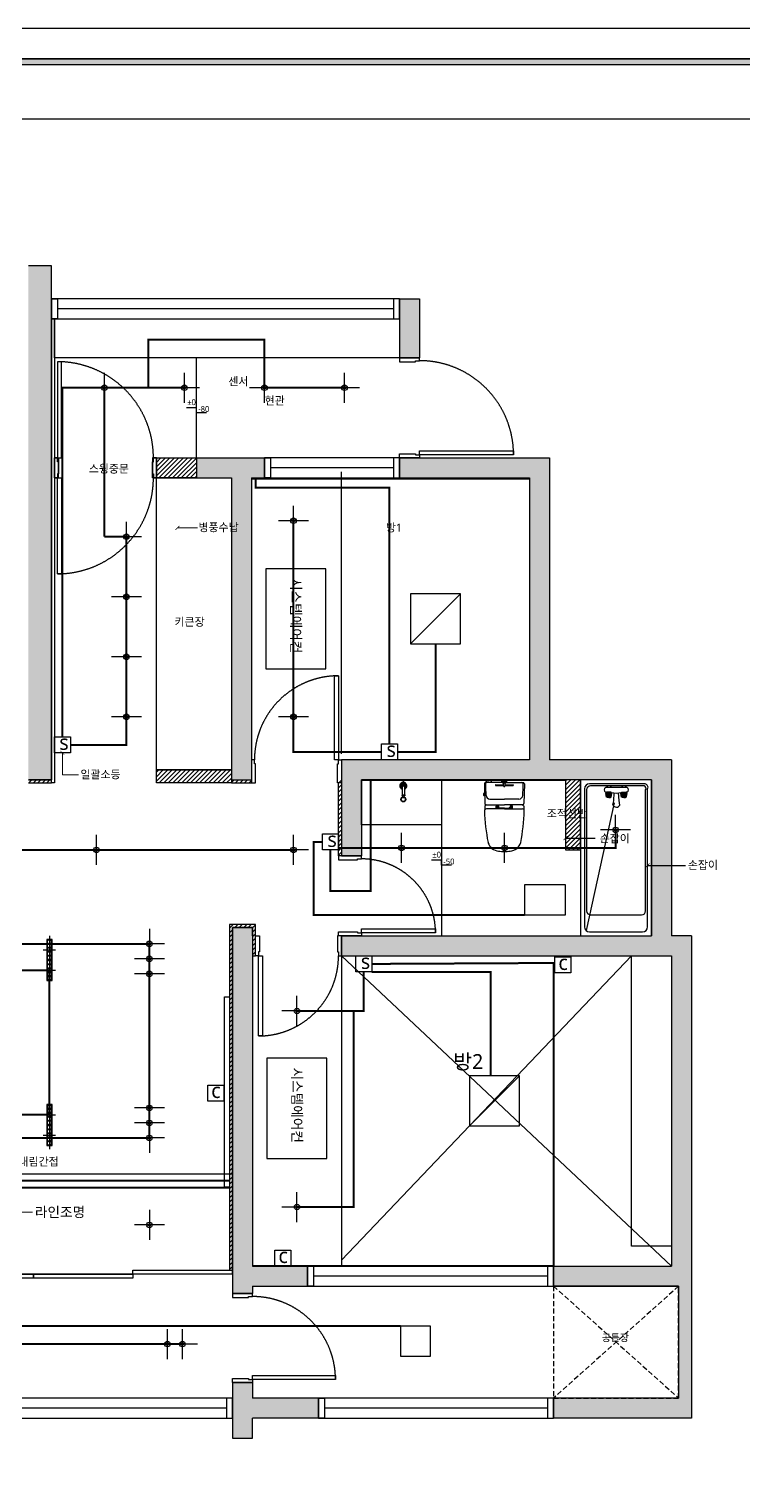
# Model space of a CAD drawing. Header units: millimetres. Extents: x 512 to 764439, y -71 to 559481.
# Drawn here: x 418762 to 425906, y 272628 to 286950 of the extents above; entities that cross this region are included whole.
import ezdxf
from ezdxf.enums import TextEntityAlignment as Align

# ---------------------------------------------------------------- set-up
doc = ezdxf.new("R2010")
doc.units = ezdxf.units.MM
doc.header["$LTSCALE"] = 50
for name, pattern in [('CENTER2', [28.575, 19.05, -3.175, 3.175, -3.175]), ('HIDDEN', [0.375, 0.25, -0.125]), ('HIDDEN2', [0.1875, 0.125, -0.0625])]:
    doc.linetypes.add(name, pattern=pattern)
for name, color, linetype in [('#조명', 40, 'Continuous'), ('#콘센트.스위치', 4, 'Continuous'), ('fin', 5, 'Continuous'), ('FORM(YOURNAME)-11', 1, 'Continuous'), ('ha', 8, 'Continuous'), ('hid', 8, 'HIDDEN2'), ('red', 10, 'Continuous'), ('wall', 2, 'Continuous')]:
    doc.layers.add(name, color=color, linetype=linetype)
doc.layers.add('00', color=7, linetype='Continuous', lineweight=0)
doc.layers.add('text', color=7, linetype='Continuous', lineweight=0)
doc.styles.add('N 맑은고딕', font='malgun.ttf')
doc.styles.add('NEW 맑은고딕', font='malgun.ttf')
doc.styles.add('맑은 고딕', font='malgun.ttf')
doc.dimstyles.new('DH IN40', dxfattribs={"dimscale": 40, "dimtxt": 2.5, "dimasz": 1, "dimexe": 1.5, "dimexo": 1.5, "dimtad": 1, "dimdec": 7, "dimlunit": 6, "dimtxsty": '맑은 고딕', "dimblk": 'ARCHTICK', "dimcen": 2.5, "dimclrd": 256, "dimclre": 256, "dimclrt": 256, "dimadec": 0, "dimazin": 0, "dimtfac": 1, "dimtdec": 7, "dimtix": 1, "dimtmove": 0, "dimatfit": 3, "dimldrblk": 'ARCHTICK', "dimfxl": 1, "dimtfillclr": 1, "dimlwd": -1, "dimlwe": -1, "dimarcsym": 0})

# ---------------------------------------------------------------- blocks, each defined once
blk = doc.blocks.new('123123')
at = {"layer": 'ha', "linetype": 'Continuous'}
h = blk.add_hatch(color=8, dxfattribs=at)
h.dxf.hatch_style = 1
h.paths.add_polyline_path([(327222, 120648), (327222, 120978), (326992, 120978), (326992, 115838), (327222, 115838)])
h.paths.add_polyline_path([(326072, 119478), (324732, 119478), (324732, 119278), (326072, 119278)])
h.paths.add_polyline_path([(323832, 119478), (322822, 119478), (322822, 118448), (321492, 118448), (321492, 120778), (322692, 120778), (322692, 120978), (321292, 120978), (321292, 117668), (320192, 117668), (320192, 116288), (320392, 116288), (320392, 117468), (322852, 117468), (322852, 116148), (322622, 116148), (322622, 115968), (322882, 115968), (323722, 115968), (323722, 116148), (323022, 116148), (323022, 119278), (323832, 119278)])
h.paths.add_polyline_path([(322622, 118248), (322622, 117668), (321492, 117668), (321492, 118248)], flags=16)
h.paths.add_polyline_path([(322822, 114688), (322822, 115048), (322622, 115048), (322622, 114688), (321642, 114688), (321642, 114488), (322822, 114488)])
h.paths.add_polyline_path([(320742, 114688), (320392, 114688), (320392, 115728), (320192, 115728), (320192, 114688), (319282, 114688), (319282, 109258), (321672, 109258), (321672, 110318), (321252, 110318), (321252, 110838), (321752, 110838), (321752, 111038), (321032, 111038), (321032, 110838), (321032, 109458), (319482, 109458), (319482, 110838), (320252, 110838), (320252, 111038), (319602, 111038), (319602, 114488), (320392, 114488), (320742, 114488)])
h.paths.add_polyline_path([(324052, 114688), (323822, 114688), (323822, 110738), (324052, 110738)])
h.paths.add_polyline_path([(324052, 109788), (323852, 109788), (323852, 109698), (323182, 109698), (323182, 109498), (323852, 109498), (323852, 109258), (324052, 109258)])
h.paths.add_polyline_path([(329232, 114363), (329032, 114363), (329032, 110703), (329232, 110703), (329232, 110778), (329782, 110778), (329782, 110978), (329232, 110978)])
h.paths.add_polyline_path([(329892, 109658), (329232, 109658), (329232, 109813), (329032, 109813), (329032, 109258), (329232, 109258), (329232, 109458), (329892, 109458)])
h.paths.add_polyline_path([(333622, 114278), (333422, 114278), (333422, 116038), (332202, 116038), (332202, 119058), (330702, 119058), (330702, 118858), (332002, 118858), (332002, 116038), (330122, 116038), (330122, 115838), (330122, 115078), (330322, 115078), (330322, 115838), (333222, 115838), (333222, 114278), (332512, 114278), (330322, 114278), (330122, 114278), (330122, 114078), (333422, 114078), (333422, 110978), (332242, 110978), (332242, 110778), (333492, 110778), (333492, 109658), (332242, 109658), (332242, 109458), (333622, 109458)])
h.paths.add_polyline_path([(329222, 118858), (329352, 118858), (329352, 119058), (328672, 119058), (328672, 118858), (329022, 118858), (329022, 115838), (329222, 115838)])
h.paths.add_polyline_path([(330902, 120648), (330702, 120648), (330702, 120058), (330902, 120058)])
at = {"layer": 'ha', "color": 8}
for p, q in [((327222, 120978), (326992, 120978)), ((327222, 120648), (327222, 120978)), ((327222, 120648), (327222, 115838)), ((330702, 120648), (330702, 120058)), ((330702, 120648), (330902, 120648)), ((330902, 120648), (330902, 120058)), ((330702, 120058), (330902, 120058)), ((328672, 119058), (329352, 119058)), ((328672, 119058), (328672, 118858)), ((329352, 119058), (329352, 118858)), ((330702, 119058), (332202, 119058)), ((330702, 119058), (330702, 118858)), ((332202, 119058), (332202, 116038)), ((328672, 118858), (329022, 118858)), ((329022, 118858), (329022, 115838)), ((329222, 118858), (329352, 118858)), ((329222, 118858), (329222, 115838)), ((329222, 118858), (329352, 118858)), ((330702, 118858), (330902, 118858)), ((330702, 118858), (332002, 118858)), ((332002, 118858), (332002, 116038)), ((332002, 116038), (330122, 116038)), ((330122, 116038), (330122, 115838)), ((333422, 116038), (332202, 116038)), ((333422, 116038), (333422, 114278)), ((326992, 115838), (327222, 115838)), ((329022, 115838), (329222, 115838)), ((330122, 115838), (330122, 115078)), ((333222, 115838), (330322, 115838)), ((330322, 115838), (330322, 115078)), ((330728, 115778), (330728, 115687)), ((330740, 115838), (330740, 115773)), ((330753, 115778), (330753, 115687)), ((331742, 115813), (331577, 115813)), ((331594, 115814), (331582, 115814)), ((331594, 115814), (331607, 115814)), ((331726, 115829), (331774, 115829)), ((331750, 115829), (331750, 115838)), ((331758, 115813), (331923, 115813)), ((333222, 115838), (332512, 115838)), ((332512, 115838), (332512, 114278)), ((333222, 115838), (332512, 115838)), ((332512, 115838), (332512, 114278)), ((332552, 115748), (332552, 114368)), ((332552, 115748), (332552, 114368)), ((332572, 115738), (332572, 114528)), ((332572, 115738), (332572, 114528)), ((332847, 115798), (332602, 115798)), ((332847, 115798), (332602, 115798)), ((332847, 115778), (332612, 115778)), ((332847, 115778), (332612, 115778)), ((332978, 115761), (332762, 115761)), ((332978, 115761), (332762, 115761)), ((332782, 115778), (332771, 115761)), ((332782, 115778), (332771, 115761)), ((332807, 115778), (332782, 115778)), ((332807, 115778), (332782, 115778)), ((332807, 115778), (332818, 115761)), ((332807, 115778), (332818, 115761)), ((333157, 115798), (332847, 115798)), ((332847, 115798), (332847, 115798)), ((333157, 115798), (332847, 115798)), ((332847, 115798), (332847, 115798)), ((333147, 115778), (332847, 115778)), ((333147, 115778), (332847, 115778)), ((332932, 115778), (332921, 115761)), ((332932, 115778), (332921, 115761)), ((332957, 115778), (332932, 115778)), ((332957, 115778), (332932, 115778)), ((332957, 115778), (332968, 115761)), ((332957, 115778), (332968, 115761)), ((333162, 114528), (333162, 115738)), ((333162, 114528), (333162, 115738)), ((333182, 114368), (333182, 115748)), ((333182, 114368), (333182, 115748)), ((333222, 115838), (333222, 114278)), ((333222, 114278), (333222, 115838)), ((333222, 114278), (333222, 115838)), ((330726, 115682), (330726, 115677)), ((330726, 115682), (330755, 115682)), ((330726, 115677), (330755, 115677)), ((330727, 115687), (330727, 115682)), ((330727, 115687), (330754, 115687)), ((330754, 115687), (330754, 115682)), ((330755, 115682), (330755, 115677)), ((331570, 115588), (331750, 115588)), ((331605, 115646), (331750, 115646)), ((331895, 115646), (331750, 115646)), ((331930, 115588), (331750, 115588)), ((332847, 115608), (332567, 114333)), ((332847, 115608), (332567, 114333)), ((332761, 115716), (332771, 115716)), ((332761, 115716), (332771, 115716)), ((332771, 115709), (332763, 115703)), ((332771, 115709), (332763, 115703)), ((332770, 115665), (332763, 115703)), ((332770, 115665), (332763, 115703)), ((332768, 115707), (332772, 115703)), ((332768, 115707), (332772, 115703)), ((332770, 115665), (332775, 115669)), ((332770, 115665), (332775, 115669)), ((332794, 115665), (332770, 115665)), ((332794, 115665), (332770, 115665)), ((332771, 115709), (332771, 115716)), ((332819, 115716), (332771, 115716)), ((332771, 115709), (332771, 115716)), ((332819, 115716), (332771, 115716)), ((332819, 115709), (332771, 115709)), ((332819, 115709), (332771, 115709)), ((332772, 115703), (332777, 115702)), ((332775, 115669), (332772, 115703)), ((332772, 115703), (332777, 115702)), ((332775, 115669), (332772, 115703)), ((332775, 115669), (332780, 115669)), ((332775, 115669), (332780, 115669)), ((332780, 115670), (332777, 115702)), ((332780, 115670), (332777, 115702)), ((332777, 115662), (332777, 115665)), ((332777, 115662), (332777, 115665)), ((332794, 115662), (332777, 115662)), ((332794, 115662), (332777, 115662)), ((332789, 115669), (332790, 115702)), ((332789, 115669), (332790, 115702)), ((332789, 115669), (332794, 115669)), ((332789, 115669), (332794, 115669)), ((332790, 115702), (332795, 115702)), ((332790, 115702), (332795, 115702)), ((332799, 115669), (332794, 115669)), ((332799, 115669), (332794, 115669)), ((332794, 115665), (332819, 115665)), ((332794, 115665), (332819, 115665)), ((332794, 115662), (332812, 115662)), ((332794, 115662), (332812, 115662)), ((332800, 115702), (332795, 115702)), ((332800, 115702), (332795, 115702)), ((332799, 115669), (332800, 115702)), ((332799, 115669), (332800, 115702)), ((332814, 115669), (332808, 115669)), ((332814, 115669), (332808, 115669)), ((332809, 115670), (332812, 115702)), ((332809, 115670), (332812, 115702)), ((332818, 115703), (332812, 115702)), ((332818, 115703), (332812, 115702)), ((332812, 115662), (332812, 115665)), ((332812, 115662), (332812, 115665)), ((332814, 115669), (332818, 115703)), ((332814, 115669), (332818, 115703)), ((332819, 115665), (332814, 115669)), ((332819, 115665), (332814, 115669)), ((332821, 115707), (332818, 115703)), ((332821, 115707), (332818, 115703)), ((332819, 115709), (332819, 115716)), ((332819, 115709), (332819, 115716)), ((332819, 115709), (332826, 115703)), ((332819, 115709), (332826, 115703)), ((332819, 115665), (332826, 115703)), ((332819, 115665), (332826, 115703)), ((332836, 115587), (332843, 115627)), ((332836, 115587), (332843, 115627)), ((332843, 115627), (332847, 115707)), ((332843, 115627), (332847, 115707)), ((332897, 115630), (332892, 115707)), ((332897, 115630), (332892, 115707)), ((332904, 115586), (332897, 115630)), ((332904, 115586), (332897, 115630)), ((332921, 115709), (332913, 115703)), ((332921, 115709), (332913, 115703)), ((332920, 115665), (332913, 115703)), ((332920, 115665), (332913, 115703)), ((332918, 115707), (332922, 115703)), ((332918, 115707), (332922, 115703)), ((332920, 115665), (332925, 115669)), ((332920, 115665), (332925, 115669)), ((332944, 115665), (332920, 115665)), ((332944, 115665), (332920, 115665)), ((332921, 115709), (332921, 115716)), ((332921, 115716), (332969, 115716)), ((332921, 115709), (332921, 115716)), ((332921, 115716), (332969, 115716)), ((332969, 115709), (332921, 115709)), ((332969, 115709), (332921, 115709)), ((332922, 115703), (332927, 115702)), ((332925, 115669), (332922, 115703)), ((332922, 115703), (332927, 115702)), ((332925, 115669), (332922, 115703)), ((332925, 115669), (332930, 115669)), ((332925, 115669), (332930, 115669)), ((332930, 115670), (332927, 115702)), ((332930, 115670), (332927, 115702)), ((332927, 115662), (332927, 115665)), ((332927, 115662), (332927, 115665)), ((332944, 115662), (332927, 115662)), ((332944, 115662), (332927, 115662)), ((332939, 115669), (332940, 115702)), ((332939, 115669), (332940, 115702)), ((332939, 115669), (332944, 115669)), ((332939, 115669), (332944, 115669)), ((332940, 115702), (332945, 115702)), ((332940, 115702), (332945, 115702)), ((332949, 115669), (332944, 115669)), ((332949, 115669), (332944, 115669)), ((332944, 115665), (332969, 115665)), ((332944, 115665), (332969, 115665)), ((332944, 115662), (332962, 115662)), ((332944, 115662), (332962, 115662)), ((332950, 115702), (332945, 115702)), ((332950, 115702), (332945, 115702)), ((332949, 115669), (332950, 115702)), ((332949, 115669), (332950, 115702)), ((332964, 115669), (332958, 115669)), ((332964, 115669), (332958, 115669)), ((332959, 115670), (332962, 115702)), ((332959, 115670), (332962, 115702)), ((332968, 115703), (332962, 115702)), ((332968, 115703), (332962, 115702)), ((332962, 115662), (332962, 115665)), ((332962, 115662), (332962, 115665)), ((332964, 115669), (332968, 115703)), ((332964, 115669), (332968, 115703)), ((332969, 115665), (332964, 115669)), ((332969, 115665), (332964, 115669)), ((332971, 115707), (332968, 115703)), ((332971, 115707), (332968, 115703)), ((332978, 115716), (332969, 115716)), ((332969, 115709), (332969, 115716)), ((332978, 115716), (332969, 115716)), ((332969, 115709), (332969, 115716)), ((332969, 115709), (332976, 115703)), ((332969, 115709), (332976, 115703)), ((332969, 115665), (332976, 115703)), ((332969, 115665), (332976, 115703)), ((331750, 115548), (331571, 115548)), ((331750, 115548), (331929, 115548)), ((330122, 115078), (330322, 115078)), ((332612, 114488), (333122, 114488)), ((332612, 114488), (333122, 114488)), ((329032, 114363), (329032, 110703)), ((329232, 114363), (329032, 114363)), ((329232, 114363), (329232, 110978)), ((329232, 114363), (329232, 110978)), ((332602, 114318), (333132, 114318)), ((332602, 114318), (333132, 114318)), ((330122, 114278), (330322, 114278)), ((330122, 114278), (330122, 114078)), ((330322, 114278), (333222, 114278)), ((332512, 114278), (333222, 114278)), ((332512, 114278), (333222, 114278)), ((333622, 114278), (333422, 114278)), ((333622, 114278), (333622, 109458)), ((330122, 114078), (333422, 114078)), ((333422, 114078), (333422, 110978)), ((329232, 110978), (329782, 110978)), ((329782, 110978), (329782, 110778)), ((332242, 110978), (333422, 110978)), ((332242, 110978), (332242, 110778)), ((329232, 110778), (329782, 110778)), ((329232, 110778), (329232, 110703)), ((332242, 110778), (333492, 110778)), ((333492, 110778), (332242, 110778)), ((333492, 110778), (333492, 109658)), ((329032, 110703), (329232, 110703)), ((329032, 109813), (329032, 109258)), ((329032, 109813), (329232, 109813)), ((329232, 109813), (329232, 109658)), ((329892, 109658), (329232, 109658)), ((329892, 109658), (329892, 109458)), ((333492, 109658), (332242, 109658)), ((332242, 109658), (332242, 109458)), ((329892, 109458), (329232, 109458)), ((329232, 109258), (329232, 109458)), ((333622, 109458), (332242, 109458)), ((329032, 109258), (329232, 109258))]:
    blk.add_line(p, q, dxfattribs=at)
at = {"layer": 'ha', "color": 8, "linetype": 'Continuous'}
for p, q in [((330702, 120648), (327222, 120648)), ((327222, 120648), (327222, 120448)), ((327222, 120648), (327282, 120648)), ((327222, 120448), (327222, 120648)), ((327282, 120648), (327282, 120448)), ((330702, 120648), (330642, 120648)), ((330642, 120648), (330642, 120448)), ((330702, 120448), (330702, 120648)), ((330702, 120448), (330702, 120648)), ((327222, 120448), (330702, 120448)), ((327282, 120448), (327222, 120448)), ((327222, 115808), (327222, 120448)), ((327222, 120448), (327252, 120448)), ((327252, 120058), (327252, 120448)), ((327252, 120448), (330702, 120448)), ((327252, 120448), (327252, 115808)), ((330642, 120548), (327282, 120548)), ((330642, 120448), (330702, 120448)), ((330702, 120448), (330702, 120058)), ((330702, 120058), (327252, 120058)), ((328672, 119058), (328672, 120058)), ((328672, 119558), (328572, 119558)), ((328672, 119508), (328672, 119558)), ((328772, 119508), (328672, 119508)), ((328272, 119058), (328672, 119058)), ((328272, 118858), (328272, 119058)), ((328672, 119058), (328672, 118858)), ((330702, 119058), (329352, 119058)), ((329352, 119058), (329352, 118858)), ((329352, 119058), (329412, 119058)), ((329352, 118858), (329352, 119058)), ((329412, 119058), (329412, 118858)), ((330702, 119058), (330642, 119058)), ((330642, 119058), (330642, 118858)), ((330702, 118858), (330702, 119058)), ((330702, 118858), (330702, 119058)), ((330642, 118958), (329412, 118958)), ((328672, 118858), (328272, 118858)), ((328272, 118858), (329022, 118858)), ((328272, 115938), (328272, 118858)), ((329022, 118858), (329022, 115938)), ((329352, 118858), (330702, 118858)), ((329412, 118858), (329352, 118858)), ((330642, 118858), (330702, 118858)), ((328272, 115938), (329022, 115938)), ((328272, 115808), (328272, 115938)), ((329022, 115938), (328272, 115938)), ((329022, 115938), (329022, 115808)), ((327222, 115838), (326992, 115838)), ((326992, 115808), (327222, 115808)), ((327222, 115808), (327222, 115838)), ((327252, 115808), (327222, 115808)), ((329022, 115808), (328272, 115808)), ((329022, 115808), (329222, 115808)), ((329222, 115838), (329222, 115808)), ((330092, 115078), (330092, 115808)), ((330122, 115808), (330122, 115078)), ((330322, 115388), (330322, 115838)), ((330322, 115838), (331122, 115838)), ((331122, 115838), (331122, 115388)), ((331664, 115788), (331742, 115788)), ((331664, 115781), (331743, 115781)), ((331726, 115819), (331726, 115829)), ((331726, 115819), (331774, 115819)), ((331743, 115814), (331738, 115819)), ((331739, 115807), (331743, 115814)), ((331744, 115773), (331739, 115807)), ((331739, 115807), (331761, 115807)), ((331743, 115814), (331757, 115814)), ((331744, 115773), (331756, 115773)), ((331756, 115773), (331761, 115807)), ((331757, 115814), (331762, 115819)), ((331761, 115807), (331757, 115814)), ((331758, 115781), (331837, 115781)), ((331759, 115788), (331837, 115788)), ((331774, 115819), (331774, 115829)), ((332512, 115838), (332362, 115838)), ((332362, 115838), (332362, 115138)), ((332512, 115138), (332512, 115838)), ((331541, 115699), (331541, 115687)), ((331545, 115703), (331552, 115703)), ((331545, 115683), (331553, 115683)), ((331750, 115556), (331704, 115556)), ((331750, 115556), (331796, 115556)), ((331122, 115388), (330322, 115388)), ((332362, 115256), (332657, 115256)), ((330122, 115078), (330092, 115078)), ((331122, 115034), (331022, 115034)), ((331122, 114984), (331122, 115034)), ((332362, 115138), (332512, 115138)), ((331222, 114984), (331122, 114984)), ((333182, 114983), (333562, 114983)), ((329262, 114393), (329002, 114393)), ((329002, 114393), (329002, 110938)), ((329032, 114393), (329002, 114393)), ((329002, 114393), (329002, 110938)), ((329232, 114393), (329032, 114393)), ((329232, 114363), (329032, 114363)), ((329032, 114363), (329032, 110938)), ((329032, 114363), (329232, 114363)), ((329032, 110938), (329032, 114363)), ((329262, 114393), (329232, 114393)), ((329232, 114278), (329232, 114363)), ((329232, 114363), (329232, 114078)), ((329262, 114278), (329262, 114393)), ((329262, 114078), (329262, 114393)), ((329232, 114078), (329262, 114078)), ((333022, 114078), (333422, 114078)), ((333022, 111178), (333022, 114078)), ((333422, 114078), (333422, 111178)), ((328952, 113669), (329002, 113669)), ((328952, 111765), (328952, 113669)), ((329002, 113669), (329002, 111765)), ((329002, 111765), (328952, 111765)), ((333422, 111178), (333022, 111178)), ((329032, 110898), (325052, 110898)), ((326047, 110898), (327042, 110898)), ((327042, 110858), (326047, 110858)), ((327042, 110898), (327042, 110858)), ((327042, 110898), (328037, 110898)), ((327042, 110858), (327042, 110898)), ((328037, 110858), (327042, 110858)), ((328037, 110938), (329032, 110938)), ((328037, 110898), (328037, 110938)), ((328037, 110898), (328037, 110858)), ((329002, 110938), (329032, 110938)), ((329002, 110938), (329032, 110938)), ((329032, 110938), (329032, 110898)), ((329032, 110898), (329032, 110938)), ((332242, 110978), (329782, 110978)), ((329782, 110978), (329782, 110778)), ((329782, 110978), (329842, 110978)), ((329782, 110778), (329782, 110978)), ((329842, 110978), (329842, 110778)), ((332182, 110878), (329842, 110878)), ((332242, 110978), (332182, 110978)), ((332182, 110978), (332182, 110778)), ((332242, 110778), (332242, 110978)), ((332242, 110778), (332242, 110978)), ((329782, 110778), (332242, 110778)), ((329842, 110778), (329782, 110778)), ((332182, 110778), (332242, 110778)), ((329032, 109658), (324052, 109658)), ((329032, 109658), (328972, 109658)), ((328972, 109658), (328972, 109458)), ((329032, 109458), (329032, 109658)), ((329032, 109458), (329032, 109658)), ((332242, 109658), (329892, 109658)), ((329892, 109658), (329892, 109458)), ((329892, 109658), (329952, 109658)), ((329892, 109458), (329892, 109658)), ((329952, 109658), (329952, 109458)), ((332242, 109658), (332182, 109658)), ((332182, 109658), (332182, 109458)), ((332242, 109458), (332242, 109658)), ((332242, 109458), (332242, 109658)), ((324052, 109458), (329032, 109458)), ((328972, 109558), (324112, 109558)), ((328972, 109458), (329032, 109458)), ((329892, 109458), (332242, 109458)), ((329952, 109458), (329892, 109458)), ((332182, 109558), (329952, 109558)), ((332182, 109458), (332242, 109458))]:
    blk.add_line(p, q, dxfattribs=at)
at = {"layer": 'ha', "color": 8, "linetype": 'Continuous', "transparency": 33554687}
for p, q in [((327282, 120018), (327282, 119058)), ((327322, 120018), (327282, 120018)), ((327322, 119058), (327322, 120018)), ((330902, 120058), (330702, 120058)), ((330702, 120058), (330702, 120018)), ((330702, 120018), (330862, 120018)), ((330862, 120018), (330862, 120028)), ((330862, 120028), (330902, 120028)), ((330902, 120028), (330902, 120058)), ((327252, 118858), (327252, 119058)), ((327252, 119058), (327292, 119058)), ((327252, 119058), (327252, 118858)), ((327282, 119058), (327252, 119058)), ((327282, 119018), (327282, 119058)), ((327282, 119058), (327322, 119058)), ((327292, 119018), (327282, 119018)), ((327292, 119058), (327292, 118898)), ((327292, 118858), (327292, 119018)), ((328272, 119058), (328232, 119058)), ((328232, 119058), (328232, 118898)), ((328232, 118858), (328232, 119018)), ((328232, 119018), (328242, 119018)), ((328242, 119018), (328242, 119058)), ((328242, 119058), (328272, 119058)), ((328272, 118858), (328272, 119058)), ((328272, 119058), (328272, 118858)), ((330702, 119058), (330702, 119098)), ((330702, 119098), (330862, 119098)), ((330902, 119058), (330702, 119058)), ((330862, 119098), (330862, 119088)), ((330862, 119088), (330902, 119088)), ((330902, 119088), (330902, 119128)), ((330902, 119128), (331842, 119128)), ((330902, 119088), (330902, 119058)), ((331842, 119088), (330902, 119088)), ((331842, 119128), (331842, 119088)), ((327292, 118898), (327282, 118898)), ((327282, 118898), (327282, 118858)), ((328232, 118898), (328242, 118898)), ((328242, 118898), (328242, 118858)), ((327282, 118858), (327252, 118858)), ((327252, 118858), (327292, 118858)), ((327282, 117898), (327282, 118858)), ((327282, 118858), (327322, 118858)), ((327322, 118858), (327322, 117898)), ((328272, 118858), (328232, 118858)), ((328242, 118858), (328272, 118858)), ((327322, 117898), (327282, 117898)), ((330052, 116038), (330052, 116878)), ((330052, 116878), (330092, 116878)), ((330092, 116878), (330092, 116038)), ((329222, 116038), (329222, 115808)), ((329252, 116038), (329222, 116038)), ((329252, 115998), (329252, 116038)), ((330092, 116038), (330052, 116038)), ((330092, 115998), (330092, 116038)), ((330092, 116038), (330122, 116038)), ((330122, 116038), (330122, 115808)), ((329262, 115998), (329252, 115998)), ((329262, 115808), (329262, 115998)), ((330082, 115808), (330082, 115998)), ((330082, 115998), (330092, 115998)), ((329222, 115808), (329262, 115808)), ((330122, 115808), (330082, 115808)), ((330322, 115078), (330092, 115078)), ((330092, 115078), (330092, 115038)), ((330092, 115038), (330282, 115038)), ((330282, 115038), (330282, 115048)), ((330282, 115048), (330322, 115048)), ((330322, 115048), (330322, 115078)), ((330092, 114278), (330092, 114318)), ((330092, 114318), (330282, 114318)), ((330282, 114318), (330282, 114308)), ((330282, 114308), (330322, 114308)), ((330322, 114308), (330322, 114348)), ((330322, 114348), (331062, 114348)), ((330322, 114308), (330322, 114278)), ((331062, 114308), (330322, 114308)), ((331062, 114348), (331062, 114308)), ((329262, 114078), (329262, 114278)), ((329262, 114278), (329302, 114278)), ((329302, 114278), (329302, 114118)), ((330122, 114278), (330082, 114278)), ((330082, 114278), (330082, 114118)), ((330322, 114278), (330092, 114278)), ((330122, 114078), (330122, 114278)), ((329292, 114078), (329262, 114078)), ((329302, 114118), (329292, 114118)), ((329292, 114118), (329292, 114078)), ((329292, 113278), (329292, 114078)), ((329292, 114078), (329332, 114078)), ((329332, 114078), (329332, 113278)), ((330082, 114118), (330092, 114118)), ((330092, 114118), (330092, 114078)), ((330092, 114078), (330122, 114078)), ((329332, 113278), (329292, 113278)), ((329232, 110703), (329032, 110703)), ((329032, 110703), (329032, 110663)), ((329032, 110663), (329192, 110663)), ((329192, 110663), (329192, 110673)), ((329192, 110673), (329232, 110673)), ((329232, 110673), (329232, 110703)), ((329032, 109813), (329032, 109853)), ((329032, 109853), (329192, 109853)), ((329192, 109853), (329192, 109843)), ((329232, 109843), (329232, 109883)), ((329232, 109883), (330062, 109883)), ((330062, 109883), (330062, 109843)), ((329232, 109813), (329032, 109813)), ((329192, 109843), (329232, 109843)), ((329232, 109843), (329232, 109813)), ((330062, 109843), (329232, 109843))]:
    blk.add_line(p, q, dxfattribs=at)
at = {"layer": 'ha', "color": 8, "linetype": 'Continuous', "transparency": 33554559}
for p, q in [((328272, 119057), (328272, 119058)), ((328272, 119012), (328317, 119058)), ((328272, 118968), (328362, 119058)), ((328272, 118923), (328407, 119058)), ((328272, 118878), (328452, 119058)), ((328297, 118858), (328497, 119058)), ((328342, 118858), (328542, 119058)), ((328387, 118858), (328587, 119058)), ((328432, 118858), (328632, 119058)), ((328476, 118858), (328672, 119053)), ((328521, 118858), (328672, 119008)), ((328566, 118858), (328672, 118963)), ((328611, 118858), (328672, 118919)), ((328656, 118858), (328672, 118874)), ((328272, 115914), (328295, 115938)), ((328272, 115869), (328340, 115938)), ((328272, 115825), (328385, 115938)), ((328300, 115808), (328430, 115938)), ((328345, 115808), (328475, 115938)), ((328390, 115808), (328520, 115938)), ((328435, 115808), (328565, 115938)), ((328480, 115808), (328610, 115938)), ((328525, 115808), (328655, 115938)), ((328570, 115808), (328700, 115938)), ((328614, 115808), (328744, 115938)), ((328659, 115808), (328789, 115938)), ((328704, 115808), (328834, 115938)), ((328749, 115808), (328879, 115938)), ((328794, 115808), (328924, 115938)), ((328839, 115808), (328969, 115938)), ((328884, 115808), (329014, 115938)), ((328929, 115808), (329022, 115901)), ((326998, 115808), (327028, 115838)), ((327043, 115808), (327073, 115838)), ((327088, 115808), (327118, 115838)), ((327133, 115808), (327163, 115838)), ((327178, 115808), (327208, 115838)), ((328974, 115808), (329022, 115856)), ((329019, 115808), (329022, 115811)), ((329022, 115811), (329049, 115838)), ((329063, 115808), (329093, 115838)), ((329108, 115808), (329138, 115838)), ((329153, 115808), (329183, 115838)), ((329198, 115808), (329222, 115832)), ((330092, 115804), (330122, 115834)), ((330092, 115759), (330122, 115789)), ((330092, 115714), (330122, 115744)), ((332362, 115828), (332371, 115838)), ((332362, 115784), (332416, 115838)), ((332362, 115739), (332461, 115838)), ((332362, 115694), (332506, 115838)), ((332362, 115649), (332512, 115799)), ((332362, 115604), (332512, 115754)), ((330092, 115669), (330122, 115699)), ((330092, 115624), (330122, 115654)), ((330092, 115579), (330122, 115609)), ((332362, 115559), (332512, 115709)), ((332362, 115514), (332512, 115664)), ((332362, 115469), (332512, 115619)), ((330092, 115534), (330122, 115564)), ((330092, 115489), (330122, 115519)), ((330092, 115444), (330122, 115474)), ((332362, 115424), (332512, 115574)), ((332362, 115379), (332512, 115529)), ((332362, 115335), (332512, 115485)), ((332362, 115290), (332512, 115440)), ((330092, 115399), (330122, 115429)), ((330092, 115355), (330122, 115385)), ((330092, 115310), (330122, 115340)), ((330092, 115265), (330122, 115295)), ((332362, 115245), (332512, 115395)), ((332362, 115200), (332512, 115350)), ((332362, 115155), (332512, 115305)), ((330092, 115220), (330122, 115250)), ((330092, 115175), (330122, 115205)), ((330092, 115130), (330122, 115160)), ((332390, 115138), (332512, 115260)), ((332435, 115138), (332512, 115215)), ((332479, 115138), (332512, 115170)), ((330092, 115085), (330122, 115115)), ((329002, 114354), (329040, 114393)), ((329002, 114354), (329040, 114393)), ((329002, 114309), (329032, 114339)), ((329002, 114309), (329032, 114339)), ((329002, 114265), (329032, 114295)), ((329002, 114265), (329032, 114295)), ((329055, 114363), (329085, 114393)), ((329055, 114363), (329085, 114393)), ((329100, 114363), (329130, 114393)), ((329100, 114363), (329130, 114393)), ((329145, 114363), (329175, 114393)), ((329145, 114363), (329175, 114393)), ((329190, 114363), (329220, 114393)), ((329190, 114363), (329220, 114393)), ((329232, 114360), (329262, 114390)), ((329232, 114360), (329262, 114390)), ((329232, 114315), (329262, 114345)), ((329232, 114315), (329262, 114345)), ((329232, 114270), (329262, 114300)), ((329240, 114278), (329262, 114300)), ((329002, 114220), (329032, 114250)), ((329002, 114220), (329032, 114250)), ((329002, 114175), (329032, 114205)), ((329002, 114175), (329032, 114205)), ((329002, 114130), (329032, 114160)), ((329002, 114130), (329032, 114160)), ((329232, 114225), (329262, 114255)), ((329232, 114180), (329262, 114210)), ((329232, 114135), (329262, 114165)), ((329002, 114085), (329032, 114115)), ((329002, 114085), (329032, 114115)), ((329002, 114040), (329032, 114070)), ((329002, 114040), (329032, 114070)), ((329002, 113995), (329032, 114025)), ((329002, 113995), (329032, 114025)), ((329232, 114090), (329262, 114120)), ((329002, 113950), (329032, 113980)), ((329002, 113950), (329032, 113980)), ((329002, 113905), (329032, 113935)), ((329002, 113905), (329032, 113935)), ((329002, 113860), (329032, 113890)), ((329002, 113860), (329032, 113890)), ((329002, 113816), (329032, 113846)), ((329002, 113816), (329032, 113846)), ((329002, 113771), (329032, 113801)), ((329002, 113771), (329032, 113801)), ((329002, 113726), (329032, 113756)), ((329002, 113726), (329032, 113756)), ((329002, 113681), (329032, 113711)), ((329002, 113681), (329032, 113711)), ((329002, 113636), (329032, 113666)), ((329002, 113636), (329032, 113666)), ((329002, 113591), (329032, 113621)), ((329002, 113591), (329032, 113621)), ((329002, 113546), (329032, 113576)), ((329002, 113546), (329032, 113576)), ((329002, 113501), (329032, 113531)), ((329002, 113501), (329032, 113531)), ((329002, 113456), (329032, 113486)), ((329002, 113456), (329032, 113486)), ((329002, 113411), (329032, 113441)), ((329002, 113411), (329032, 113441)), ((329002, 113367), (329032, 113397)), ((329002, 113367), (329032, 113397)), ((329002, 113322), (329032, 113352)), ((329002, 113322), (329032, 113352)), ((329002, 113277), (329032, 113307)), ((329002, 113277), (329032, 113307)), ((329002, 113232), (329032, 113262)), ((329002, 113232), (329032, 113262)), ((329002, 113187), (329032, 113217)), ((329002, 113187), (329032, 113217)), ((329002, 113142), (329032, 113172)), ((329002, 113142), (329032, 113172)), ((329002, 113097), (329032, 113127)), ((329002, 113097), (329032, 113127)), ((329002, 113052), (329032, 113082)), ((329002, 113052), (329032, 113082)), ((329002, 113007), (329032, 113037)), ((329002, 113007), (329032, 113037)), ((329002, 112962), (329032, 112992)), ((329002, 112962), (329032, 112992)), ((329002, 112918), (329032, 112948)), ((329002, 112918), (329032, 112948)), ((329002, 112873), (329032, 112903)), ((329002, 112873), (329032, 112903)), ((329002, 112828), (329032, 112858)), ((329002, 112828), (329032, 112858)), ((329002, 112783), (329032, 112813)), ((329002, 112783), (329032, 112813)), ((329002, 112738), (329032, 112768)), ((329002, 112738), (329032, 112768)), ((329002, 112693), (329032, 112723)), ((329002, 112693), (329032, 112723)), ((329002, 112648), (329032, 112678)), ((329002, 112648), (329032, 112678)), ((329002, 112603), (329032, 112633)), ((329002, 112603), (329032, 112633)), ((329002, 112558), (329032, 112588)), ((329002, 112558), (329032, 112588)), ((329002, 112513), (329032, 112543)), ((329002, 112513), (329032, 112543)), ((329002, 112468), (329032, 112498)), ((329002, 112468), (329032, 112498)), ((329002, 112424), (329032, 112454)), ((329002, 112424), (329032, 112454)), ((329002, 112379), (329032, 112409)), ((329002, 112379), (329032, 112409)), ((329002, 112334), (329032, 112364)), ((329002, 112334), (329032, 112364)), ((329002, 112289), (329032, 112319)), ((329002, 112289), (329032, 112319)), ((329002, 112244), (329032, 112274)), ((329002, 112244), (329032, 112274)), ((329002, 112199), (329032, 112229)), ((329002, 112199), (329032, 112229)), ((329002, 112154), (329032, 112184)), ((329002, 112154), (329032, 112184)), ((329002, 112109), (329032, 112139)), ((329002, 112109), (329032, 112139)), ((329002, 112064), (329032, 112094)), ((329002, 112064), (329032, 112094)), ((329002, 112019), (329032, 112049)), ((329002, 112019), (329032, 112049)), ((329002, 111975), (329032, 112005)), ((329002, 111975), (329032, 112005)), ((329002, 111930), (329032, 111960)), ((329002, 111930), (329032, 111960)), ((329002, 111885), (329032, 111915)), ((329002, 111885), (329032, 111915)), ((329002, 111840), (329032, 111870)), ((329002, 111840), (329032, 111870)), ((329002, 111795), (329032, 111825)), ((329002, 111795), (329032, 111825)), ((329002, 111750), (329032, 111780)), ((329002, 111750), (329032, 111780)), ((329002, 111705), (329032, 111735)), ((329002, 111705), (329032, 111735)), ((329002, 111660), (329032, 111690)), ((329002, 111660), (329032, 111690)), ((329002, 111615), (329032, 111645)), ((329002, 111615), (329032, 111645)), ((329002, 111570), (329032, 111600)), ((329002, 111570), (329032, 111600)), ((329002, 111526), (329032, 111556)), ((329002, 111526), (329032, 111556)), ((329002, 111481), (329032, 111511)), ((329002, 111481), (329032, 111511)), ((329002, 111436), (329032, 111466)), ((329002, 111436), (329032, 111466)), ((329002, 111391), (329032, 111421)), ((329002, 111391), (329032, 111421)), ((329002, 111346), (329032, 111376)), ((329002, 111346), (329032, 111376)), ((329002, 111301), (329032, 111331)), ((329002, 111301), (329032, 111331)), ((329002, 111256), (329032, 111286)), ((329002, 111256), (329032, 111286)), ((329002, 111211), (329032, 111241)), ((329002, 111211), (329032, 111241)), ((329002, 111166), (329032, 111196)), ((329002, 111166), (329032, 111196)), ((329002, 111121), (329032, 111151)), ((329002, 111121), (329032, 111151)), ((329002, 111077), (329032, 111107)), ((329002, 111077), (329032, 111107)), ((329002, 111032), (329032, 111062)), ((329002, 111032), (329032, 111062)), ((329002, 110987), (329032, 111017)), ((329002, 110987), (329032, 111017)), ((329002, 110942), (329032, 110972)), ((329002, 110942), (329032, 110972))]:
    blk.add_line(p, q, dxfattribs=at)
at = {"layer": 'ha', "color": 8, "ltscale": 20}
for p, q in [((330122, 116098), (330122, 118918)), ((330122, 116098), (330122, 118918)), ((330122, 114138), (330122, 111038)), ((330122, 114138), (330122, 110978)), ((324052, 111898), (329032, 111898)), ((324052, 111898), (329032, 111898))]:
    blk.add_line(p, q, dxfattribs=at)
at = {"layer": 'ha', "color": 8, "linetype": 'ByBlock'}
blk.add_line((331122, 115838), (331122, 114278), dxfattribs=at)
at = {"layer": 'ha', "color": 8, "linetype": 'HIDDEN', "ltscale": 4}
for p, q in [((333492, 110778), (332242, 110778)), ((332242, 110778), (332242, 109658)), ((332242, 110778), (333492, 109658)), ((333492, 110778), (332242, 109658)), ((333492, 109658), (333492, 110778)), ((332242, 109658), (333492, 109658))]:
    blk.add_line(p, q, dxfattribs=at)
at = {"layer": 'ha', "color": 8}
for points in [[(331577, 115813), (331565, 115813, 0.421209), (331550, 115797), (331555, 115602, 0.001659)], [(331923, 115813), (331935, 115813, -0.421209), (331950, 115797), (331945, 115602, -0.001659)], [(331570, 115588, 0.371724), (331555, 115573, 0.003515), (331556, 115542, 0.320541)], [(331930, 115588, -0.371724), (331945, 115573, -0.003515), (331944, 115542, -0.320541)]]:
    blk.add_lwpolyline(points, format="xyb", dxfattribs=at)
at = {"layer": 'ha', "color": 8, "linetype": 'Continuous'}
for points in [[(331668, 115548), (331668, 115573, -0.414214), (331672, 115577), (331688, 115577, -0.414214), (331692, 115573), (331692, 115557), (331692, 115548)], [(331692, 115557), (331702, 115557, -0.414214), (331704, 115555), (331704, 115548)], [(331808, 115557), (331798, 115557, 0.414214), (331796, 115555), (331796, 115548)], [(331833, 115548), (331833, 115573, 0.414214), (331829, 115577), (331812, 115577, 0.414214), (331808, 115573), (331808, 115557), (331808, 115548)]]:
    blk.add_lwpolyline(points, format="xyb", dxfattribs=at)
at = {"layer": 'ha', "color": 8, "linetype": 'ByBlock', "const_width": 6}
for points in [[(332382, 115276), (332342, 115236)], [(333202, 115003), (333162, 114963)]]:
    blk.add_lwpolyline(points, dxfattribs=at)
at = {"layer": 'ha', "color": 8}
for radius in [25, 20]:
    blk.add_circle((330740, 115643), radius, dxfattribs=at)
at = {"layer": 'ha', "color": 8, "linetype": 'Continuous'}
for centre in [(331680, 115563), (331820, 115563)]:
    blk.add_circle(centre, 8, dxfattribs=at)
at = {"layer": 'ha', "color": 8, "linetype": 'CENTER2', "ltscale": 20, "transparency": 33554687}
for centre, radius, start, end in [((327282, 119058), 960, 0, 90), ((330902, 119088), 940, 0, 90), ((327282, 118858), 960, 270, 0), ((330092, 116038), 840, 90, 180), ((330322, 114308), 740, 0, 90), ((329292, 114078), 800, 270, 0), ((329232, 109843), 830, 0, 90)]:
    blk.add_arc(centre, radius, start, end, dxfattribs=at)
at = {"layer": 'ha', "color": 8}
for centre, radius, start, end in [((330740, 115778), 35, 290.9248, 249.0751), ((330740, 115778), 30, 294.6243, 245.3757), ((330740, 115778), 25, 300, 240), ((330740, 115778), 18, 313.9829, 226.017), ((330740, 115778), 12.5, 360, 180), ((331577, 115797), 16, 90, 179.3116), ((332561, 115785), 1000, 179.3116, 185.9437), ((331582, 115829), 15, 180, 270), ((331607, 115829), 15, 270, 0), ((331923, 115797), 16, 0.6884, 90), ((330939, 115785), 1000, 354.0563, 0.6884), ((332602, 115748), 50, 90, 180), ((332602, 115748), 50, 90, 180), ((332612, 115738), 40, 90, 180), ((332612, 115738), 40, 90, 180), ((332774, 115738), 25.9, 118.6669, 239.9901), ((332774, 115738), 25.9, 118.6669, 239.9901), ((332965, 115738), 25.9, 300.0099, 61.3331), ((332965, 115738), 25.9, 300.0099, 61.3331), ((333142, 115753), 25.3, 323.0675, 78.0446), ((333142, 115753), 25.3, 323.0675, 78.0446), ((333152, 115764), 34, 331.2611, 81.869), ((333152, 115764), 34, 331.2611, 81.869), ((331570, 115603), 15, 181.3651, 270), ((331607, 115686), 40, 185.9437, 267.5129), ((331894, 115686), 40, 272.4871, 354.0563), ((331930, 115603), 15, 270, 358.6349), ((332784, 115700), 6.74, 19.9748, 160.0252), ((332784, 115700), 6.74, 19.9748, 160.0252), ((332785, 115672), 5.27, 204.695, 329.7227), ((332785, 115672), 5.27, 204.695, 329.7227), ((332804, 115672), 5.27, 210.2773, 335.305), ((332804, 115672), 5.27, 210.2773, 335.305), ((332806, 115700), 6.74, 19.9748, 160.0252), ((332806, 115700), 6.74, 19.9748, 160.0252), ((332870, 115868), 163, 251.712, 288.288), ((332870, 115868), 163, 251.712, 288.288), ((332870, 115603), 37.9, 206.0462, 332.3329), ((332870, 115603), 37.9, 206.0462, 332.3329), ((332934, 115700), 6.74, 19.9748, 160.0252), ((332934, 115700), 6.74, 19.9748, 160.0252), ((332935, 115672), 5.27, 204.695, 329.7227), ((332935, 115672), 5.27, 204.695, 329.7227), ((332954, 115672), 5.27, 210.2773, 335.305), ((332954, 115672), 5.27, 210.2773, 335.305), ((332956, 115700), 6.74, 19.9748, 160.0252), ((332956, 115700), 6.74, 19.9748, 160.0252), ((331571, 115528), 20, 90, 182.3333), ((333755, 115617), 2206, 182.3333, 190.6081), ((329745, 115617), 2206, 349.3919, 357.6667), ((331929, 115528), 20, 357.6667, 90), ((331706, 115251), 126, 198.2964, 263.4241), ((331794, 115251), 126, 276.5759, 341.7036), ((331750, 115528), 406, 261.6993, 270), ((331750, 115528), 406, 270, 278.3007), ((332612, 114528), 40, 180, 270), ((332612, 114528), 40, 180, 270), ((333122, 114528), 40, 270, 0), ((333122, 114528), 40, 270, 0), ((332602, 114368), 50, 180, 270), ((332602, 114368), 50, 180, 270), ((333132, 114368), 50, 270, 0), ((333132, 114368), 50, 270, 0)]:
    blk.add_arc(centre, radius, start, end, dxfattribs=at)
at = {"layer": 'ha', "color": 8, "linetype": 'Continuous'}
for centre, radius, start, end in [((331664, 115785), 3.5, 90, 270), ((331837, 115785), 3.5, 270, 90), ((331545, 115699), 4, 90, 180), ((331545, 115687), 4, 180, 270)]:
    blk.add_arc(centre, radius, start, end, dxfattribs=at)
at = {"layer": 'ha', "color": 8, "linetype": 'Continuous', "style": 'N 맑은고딕'}
for s, height, p in [('±0', 58.3, (328580, 119584)), ('현관', 80, (329354, 119589)), ('-80', 58.3, (328690, 119516)), ('스윙중문', 80, (327596, 118908)), ('방1', 80, (330566, 118320)), ('키큰장', 80, (328453, 117377)), ('조적선반', 80, (332175, 115461)), ('손잡이', 80, (332703, 115212)), ('±0', 58.3, (331030, 115061)), ('-50', 58.3, (331140, 114993)), ('손잡이', 80, (333584, 114946)), ('방2', 149.4, (331240, 112947)), ('공틀장', 70, (332724, 110226))]:
    blk.add_text(s, height=height, dxfattribs=at).set_placement(p)
blk = doc.blocks.new('1232144')
at = {"layer": 'red', "linetype": 'Continuous'}
blk.add_lwpolyline([(363577, 262666), (364577, 262666), (364577, 263266), (363577, 263266)], close=True, dxfattribs=at)
at = {"layer": 'text', "insert": (363670, 263017), "char_height": 100, "attachment_point": 1, "style": 'N 맑은고딕'}
blk.add_mtext_dynamic_manual_height_columns('시스템에어컨', width=3739.84, gutter_width=747, heights=[0], dxfattribs=at)
blk = doc.blocks.new('WHAUD')
at = {"layer": '#조명', "linetype": 'Continuous'}
for p, q in [((382552, 278028), (382552, 277728)), ((382702, 277878), (382402, 277878))]:
    blk.add_line(p, q, dxfattribs=at)
for radius in [27.5, 12.5]:
    blk.add_circle((382552, 277878), radius, dxfattribs=at)
blk = doc.blocks.new('A$C6088f158')
at = {"layer": '#조명', "ltscale": 2}
for p, q in [((275, 61.5), (0, 61.5)), ((137.5, 123), (137.5, 0))]:
    blk.add_line(p, q, dxfattribs=at)
for points in [[(35, 35), (240, 35), (240, 88), (35, 88)], [(38.5, 38.5), (236.5, 38.5), (236.5, 84.5), (38.5, 84.5)]]:
    blk.add_lwpolyline(points, close=True, dxfattribs=at)
for centre in [(58.3, 61.5), (97.9, 61.5), (137.5, 61.5), (177.1, 61.5), (216.7, 61.5)]:
    blk.add_circle(centre, 19.8, dxfattribs=at)
blk = doc.blocks.new('_ArchTick')
at = {"color": 0, "linetype": 'ByBlock', "const_width": 0.15}
blk.add_lwpolyline([(-0.5, -0.5), (0.5, 0.5)], dxfattribs=at)
blk = doc.blocks.new('FORM-PLAN')
at = {"layer": 'FORM(YOURNAME)-11', "true_color": 0x939598}
h = blk.add_hatch(color=252, dxfattribs=at)
h.dxf.hatch_style = 1
h.paths.add_polyline_path([(-71444, 55115), (10556, 55115), (10556, 54915), (-71444, 54915)])
h.paths.add_polyline_path([(-71444, -2085), (10556, -2085), (10556, -2285), (-71444, -2285)])
at = {"layer": 'Defpoints', "color": 158}
for points in [[(-71444, -2285), (10556, -2285), (10556, 55115), (-71444, 55115)], [(-69444, 53115), (-64, 53115), (-64, 1215), (-69444, 1215)]]:
    blk.add_lwpolyline(points, close=True, dxfattribs=at)
at = {"layer": 'FORM(YOURNAME)-11', "color": 250}
blk.add_lwpolyline([(-72444, -3285), (11556, -3285), (11556, 56115), (-72444, 56115)], close=True, dxfattribs=at)
at = {"layer": 'FORM(YOURNAME)-11', "color": 251, "true_color": 0x636466}
blk.add_lwpolyline([(-71444, 55115), (10556, 55115), (10556, 54915), (-71444, 54915)], close=True, dxfattribs=at)
at = {"layer": '00', "style": 'NEW 맑은고딕'}
for tag, p in [('1', (9905, 25031)), ('2', (9905, 24387)), ('3', (9905, 23100)), ('4', (9905, 21170)), ('5', (9905, 18853)), ('6', (9905, 16600)), ('7', (9905, 14348)), ('8', (9905, 12095)), ('9', (9905, 9843)), ('10', (5655, 7655)), ('11', (9905, 7590)), ('12', (5655, 5402)), ('13', (9905, 5402))]:
    blk.add_attdef(tag, text='', height=520, dxfattribs=at).set_placement(p, align=Align.MIDDLE_RIGHT)
blk = doc.blocks.new('12344')
at = {"layer": '#콘센트.스위치', "color": 5, "linetype": 'Continuous'}
blk.add_lwpolyline([(381780, 280800), (381940, 280800), (381940, 280640), (381780, 280640)], close=True, dxfattribs=at)
at = {"layer": '#콘센트.스위치', "color": 5, "linetype": 'Continuous', "insert": (381830, 280820), "char_height": 150, "attachment_point": 1, "style": 'N 맑은고딕'}
blk.add_mtext_dynamic_manual_height_columns('s', width=160, gutter_width=750, heights=[0], dxfattribs=at)
blk = doc.blocks.new('234234')
at = {"layer": '#콘센트.스위치', "color": 5, "linetype": 'Continuous'}
blk.add_lwpolyline([(382100, 280800), (382260, 280800), (382260, 280640), (382100, 280640)], close=True, dxfattribs=at)
at = {"layer": '#콘센트.스위치', "color": 5, "linetype": 'Continuous', "insert": (382135, 280820), "char_height": 150, "attachment_point": 1, "style": 'N 맑은고딕'}
blk.add_mtext_dynamic_manual_height_columns('c', width=160, gutter_width=750, heights=[0], dxfattribs=at)

msp = doc.modelspace()

# ---------------------------------------------------------------- linework, layer by layer
at = {"layer": '#조명', "linetype": 'Continuous'}
for p, q in [((423079.23372999, 281300.52136496), (422579.23372999, 280800.52136496)), ((423668.6628121, 276480.73367741), (423168.6628121, 275980.73367741))]:
    msp.add_line(p, q, dxfattribs=at)
at = {"layer": '#조명', "color": 85, "linetype": 'HIDDEN', "ltscale": 20, "true_color": 0x58ba48, "const_width": 20}
for points in [[(419519.23372999, 281870.52136496), (419519.23372999, 283360.52136496), (419960, 283360.52136496), (419960, 283840), (421119.23372999, 283840), (421119.23372999, 283360.52136496), (421919.23372999, 283360.52136496)], [(421409.23372999, 282030.52136496), (421409.23372999, 279720.52136496), (422289.23372999, 279720.52136496)], [(419179.23372999, 279790.52136496), (419739.23372999, 279790.52136496), (419739.23372999, 281870.52136496), (419519.23372999, 281870.52136496)], [(421859.23372999, 278760.52136496), (423519.23372999, 278760.52136496), (424629.23372999, 278760.52136496), (424629.23372999, 278940.52136496)], [(416619.23372999, 277797.64131354), (416619.23372999, 275857.64131354), (419969.23372999, 275861.18143007), (419969.23372999, 277801.18143007), (416619.23372999, 277801.18143007)], [(422010, 277130.52136496), (422110, 277130.52136496), (422110, 277520.52136496)], [(421444.23372999, 277130.52136496), (422010, 277130.52136496), (422010, 275170.52136496), (421444.23372999, 275170.52136496)]]:
    msp.add_lwpolyline(points, dxfattribs=at)
at = {"layer": '#조명', "color": 5, "linetype": 'HIDDEN', "ltscale": 20, "const_width": 20}
for points in [[(419099.23372999, 279870.52136496), (419099.23372999, 283360.52136496), (420319.23372999, 283360.52136496)], [(422369.23372999, 279800.52136496), (422369.23372999, 282360), (421030, 282360), (421030, 282450)], [(421779.23372999, 278740.14840674), (421779.23372999, 278330), (422180, 278330), (422180, 279440.52136496)], [(424009.23372999, 274580.52136496), (424009.23372999, 277610), (422192.63942558, 277600.52136496)], [(417619.23372999, 277537.5), (418969.23372999, 277537.5), (418969.23372999, 276092.5), (417619.23372999, 276092.5), (417619.23372999, 277537.5)], [(416169.23372999, 273800.52136496), (420299.23372999, 273800.52136496)]]:
    msp.add_lwpolyline(points, dxfattribs=at)
at = {"layer": '#조명', "color": 30, "linetype": 'HIDDEN2', "ltscale": 20, "true_color": 0xf26722, "const_width": 20}
for points in [[(420989.23372999, 282450), (423769.23372999, 282450)], [(422089.23372999, 279440.52136496), (424138.64925213, 279440.52136496)], [(415849.23372999, 275430.52136496), (420769.23372999, 275434.46230223)], [(420999.23372999, 274580.52136496), (424009.23372999, 274580.52136496)]]:
    msp.add_lwpolyline(points, dxfattribs=at)
at = {"layer": '#조명', "linetype": 'Continuous'}
for points in [[(422579.23372999, 280800.52136496), (423079.23372999, 280800.52136496), (423079.23372999, 281300.52136496), (422579.23372999, 281300.52136496)], [(423168.6628121, 275980.73367741), (423668.6628121, 275980.73367741), (423668.6628121, 276480.73367741), (423168.6628121, 276480.73367741)], [(422480, 273680), (422780, 273680), (422780, 273980), (422480, 273980)]]:
    msp.add_lwpolyline(points, close=True, dxfattribs=at)
at = {"layer": '#조명', "color": 1, "linetype": 'HIDDEN', "ltscale": 20, "const_width": 20}
for points in [[(422449.23372999, 279720.52136496), (422829.23372999, 279720.52136496), (422829.23372999, 280800.52136496)], [(415409.23372999, 278740.52136496), (421409.23372999, 278740.52136496)], [(421699.23372999, 278820.14840674), (421610, 278820.14840674), (421610, 278090), (423720, 278090)], [(422480, 273980), (417200, 273980), (417200, 278010), (416009.23372999, 278010)], [(422192.63942558, 277520.52136496), (423380, 277520.52136496), (423380, 276480.73367741)]]:
    msp.add_lwpolyline(points, dxfattribs=at)
at = {"layer": '#조명', "color": 30, "linetype": 'Continuous', "ltscale": 20, "true_color": 0xf26722, "const_width": 20}
msp.add_lwpolyline([(415849.23372999, 275360.52136496), (420769.23372999, 275364.46230223)], dxfattribs=at)
at = {"layer": 'ha', "linetype": 'Continuous'}
for p, q in [((421889.23372999, 274640.52136496), (424789.23372999, 277680.52136496)), ((421889.23372999, 277680.52136496), (425189.23372999, 274580.52136496))]:
    msp.add_line(p, q, dxfattribs=at)
at = {"layer": 'hid', "linetype": 'Continuous'}
msp.add_lwpolyline([(423720, 278090), (424130, 278090), (424130, 278390), (423720, 278390)], close=True, dxfattribs=at)

# ---------------------------------------------------------------- block references
at = {"layer": '#조명', "linetype": 'Continuous'}
for name, p, rotation in [('WHAUD', (141641.59241644, 665912.48390914), 270), ('WHAUD', (142441.59241644, 665912.48390914), 270), ('WHAUD', (143241.59241644, 665912.48390914), 270), ('WHAUD', (144041.59241644, 665912.48390914), 270), ('WHAUD', (143531.59241644, 664582.48390914), 270), ('WHAUD', (141861.59241644, 664422.48390914), 270), ('WHAUD', (141861.59241644, 663822.48390914), 270), ('WHAUD', (141861.59241644, 663222.48390914), 270), ('WHAUD', (141861.59241644, 662622.48390914), 270), ('WHAUD', (143531.59241644, 662622.48390914), 270), ('WHAUD', (146751.59241644, 661492.48390914), 270), ('WHAUD', (141561.59241644, 661292.48390914), 270), ('WHAUD', (143531.59241644, 661292.48390914), 270), ('WHAUD', (144611.59241644, 661312.48390914), 270), ('WHAUD', (145641.59241644, 661312.48390914), 270), ('A$C6088f158', (419030.73372999, 277605), 89.99999999999997), ('A$C6088f158', (419030.73372999, 277400), 89.99999999999997), ('WHAUD', (143566.59241644, 659682.48390914), 270), ('WHAUD', (143566.59241644, 657722.48390914), 270), ('WHAUD', (142271.59241644, 656352.48390914), 270), ('WHAUD', (142421.59241644, 656352.48390914), 270)]:
    msp.add_blockref(name, p, dxfattribs=dict(at, rotation=rotation))
for p in [(37417.2711858, -76.45988347), (37417.2711858, -226.45988347), (37417.2711858, -376.45988347), (37417.2711858, -1716.45988347), (37417.2711858, -1866.45988347), (37417.2711858, -2016.45988347), (37417.2711858, -2886.45988347)]:
    msp.add_blockref('WHAUD', p, dxfattribs=at)
at = {"xscale": 0.3000000000000001, "yscale": 0.3000000000000001, "zscale": 0.3000000000000001}
msp.add_blockref('FORM-PLAN', (428703.25841886, 270115.43910194), dxfattribs=at)
at = {"linetype": 'Continuous'}
msp.add_blockref('123123', (91767.37803297, 163602.61808096), dxfattribs=at)
at = {"ltscale": 2, "rotation": 89.99999999999997}
for p in [(419030.73372999, 275955), (419030.73372999, 275750)]:
    msp.add_blockref('A$C6088f158', p, dxfattribs=at)
at = {"layer": 'fin', "linetype": 'Continuous'}
for name, p in [('12344', (37239.23372999, -929.47863504)), ('12344', (40509.23372999, -999.47863504)), ('12344', (39919.23372999, -1899.85159326)), ('12344', (40252.63942558, -3119.47863504)), ('234234', (41922.63942558, -3129.85159326)), ('234234', (38452.63942558, -4409.85159326)), ('234234', (39124.23372999, -6059.47863504))]:
    msp.add_blockref(name, p, dxfattribs=at)
at = {"layer": 'text', "rotation": 270}
msp.add_blockref('1232144', (158467.82792071, 645127.76918254), dxfattribs=at)
at = {"layer": 'wall', "linetype": 'Continuous', "rotation": 270}
msp.add_blockref('1232144', (158478.49969009, 640234.08523513), dxfattribs=at)

# ---------------------------------------------------------------- texts
at = {"layer": 'text', "char_height": 80, "attachment_point": 1, "style": 'N 맑은고딕'}
for s, insert in [('센서', (420758.46745997, 283463.61919104)), ('병풍수납', (420460, 282004.83695652)), ('일괄소등', (419280, 279534.83695652)), ('단내림간접', (418560, 275663.9673913))]:
    msp.add_mtext_dynamic_manual_height_columns(s, width=3739.8435210895, gutter_width=746.99220336, heights=[0], dxfattribs=dict(at, insert=insert))
at = {"layer": 'text', "insert": (418825, 275170), "char_height": 100, "attachment_point": 1, "style": '맑은 고딕'}
msp.add_mtext('라인조명', dxfattribs=at)

# ---------------------------------------------------------------- leaders
at = {"layer": 'text'}
for points in [[(420250, 281960), (420450, 281960)], [(419099.23372999, 279710.52136496), (419099.23372999, 279490), (419260, 279490)]]:
    msp.add_leader(points, dimstyle='DH IN40', override={"dimgap": 0.625, "dimtad": 0}, dxfattribs=at)
at = {"layer": 'text', "annotation_type": 0, "has_hookline": 1, "hookline_direction": 0, "text_width": 518.81793478}
msp.add_leader([(418510.21414603, 275362.65281961), (418510.21414603, 275120), (418800, 275120)], dimstyle='DH IN40', override={"dimtad": 0}, dxfattribs=at)

doc.saveas('drawing.dxf')
